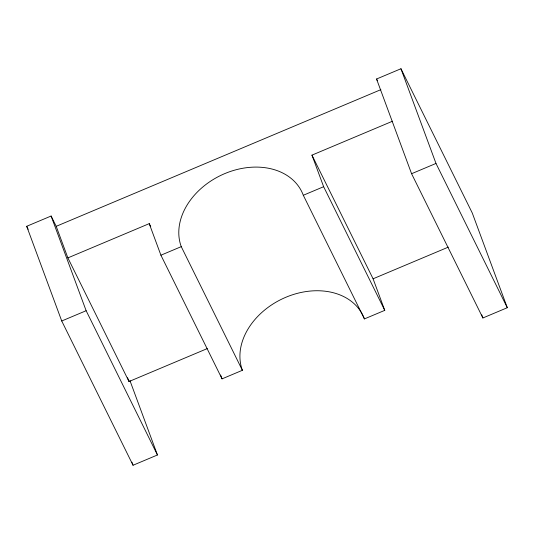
<?xml version="1.0" encoding="UTF-8"?>
<svg xmlns="http://www.w3.org/2000/svg" width="534" height="534" viewBox="0 0 534 534"><rect width="100%" height="100%" fill="white"/><g stroke="black" fill="none" stroke-linecap="round" stroke-linejoin="round"><path stroke-width="0.8" d="M129.889 380.462L157.45 454.981L133.046 465.254L61.73 320.994L26.7 226.296L51.11 216.023L56.203 226.323L67.878 257.895L129.001 381.543L207.292 348.589M376.55 79.019L400.954 68.746L472.27 213.006L507.3 307.704L482.89 317.977L411.581 173.717L376.55 79.019L377.278 80.487M56.203 226.323L380.875 89.645M67.878 257.895L149.24 223.639L150.715 226.623M149.24 223.639L160.914 255.205L222.044 378.86L242.383 370.296A66.296 50.37 -26.3 0 1 285.884 297.258A66.296 50.37 -26.3 0 1 364.422 318.918L384.76 310.361L323.637 186.706L311.956 155.14L392.55 121.211M160.914 255.205L181.253 246.648A66.296 50.37 -26.3 0 1 224.761 173.61A66.296 50.37 -26.3 0 1 303.299 195.27L323.637 186.706M61.73 320.994L86.141 310.721L157.45 454.981M411.581 173.717L435.991 163.444L507.3 307.704M311.956 155.14L373.086 278.795L448.306 247.129M303.299 195.27L364.422 318.918M181.253 246.648L242.383 370.296M26.7 226.296L28.175 229.286M400.954 68.746L435.991 163.444M481.741 314.873L482.89 317.977M373.086 278.795L384.76 310.361M220.615 375.008L222.044 378.86M127.579 377.692L129.001 381.543M51.11 216.023L86.141 310.721M131.898 462.15L133.046 465.254"/></g></svg>
